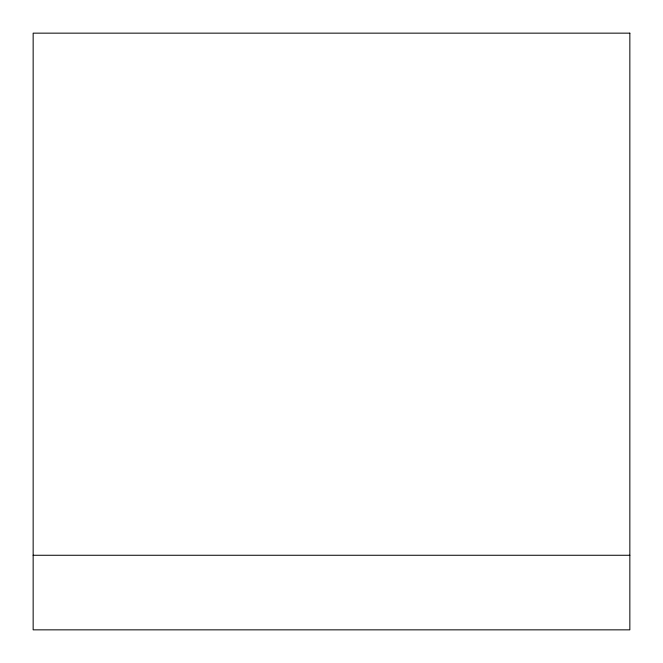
<?xml version="1.0" encoding="UTF-8"?>
<svg xmlns="http://www.w3.org/2000/svg" width="663" height="663" viewBox="0 0 663 663"><rect width="100%" height="100%" fill="white"/><g stroke="black" fill="none" stroke-linecap="round" stroke-linejoin="round"><path stroke-width="0.99" d="M33.15 555.263L629.85 555.263M629.85 33.15L33.15 33.15L33.15 629.85L629.85 629.85L629.85 33.15"/></g></svg>
